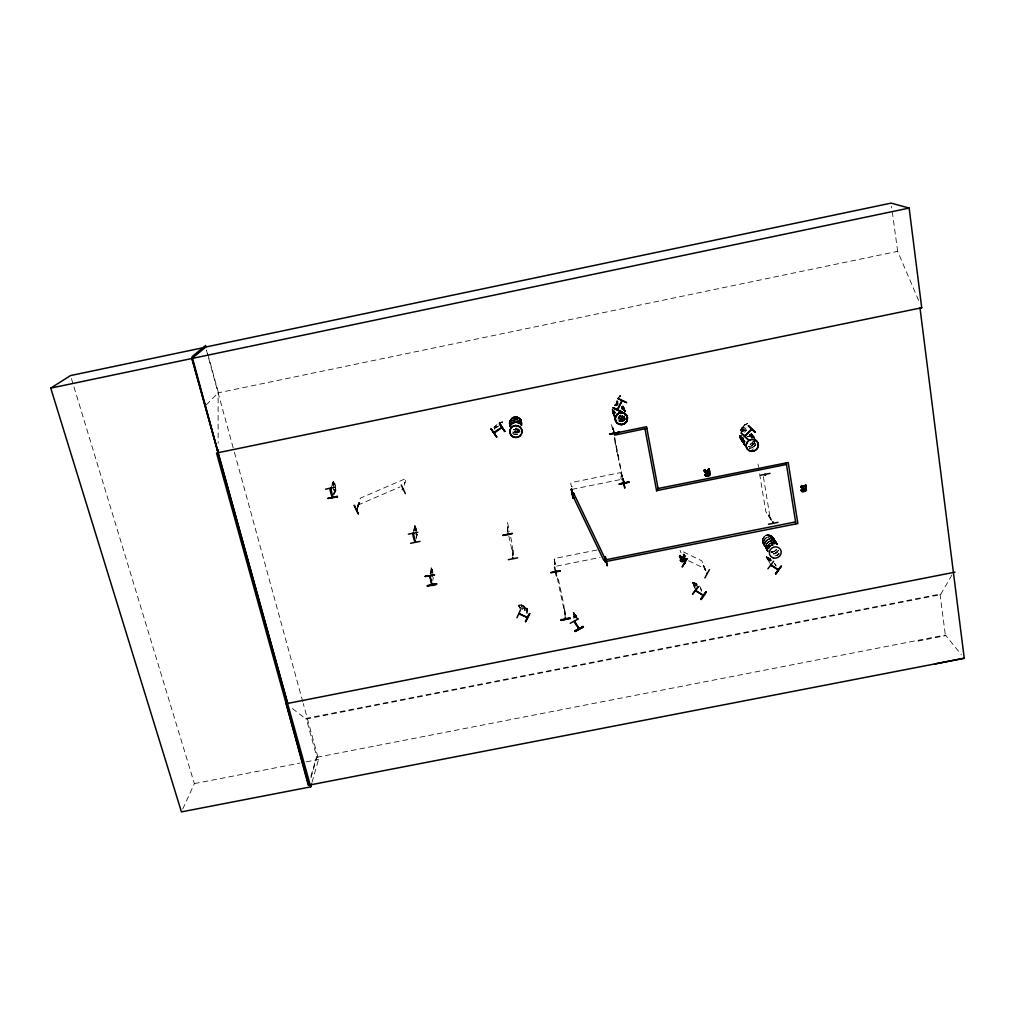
<?xml version="1.0" encoding="UTF-8"?>
<svg xmlns="http://www.w3.org/2000/svg" width="1015" height="1015" viewBox="0 0 1015 1015"><rect width="100%" height="100%" fill="white"/><g stroke="black" fill="none" stroke-linecap="round" stroke-linejoin="round"><path stroke-width="0.75" stroke-dasharray="5 3.75" d="M507.525 531.454L507.538 522.687L509.467 531.441M507.614 531.86L507.614 527.521M507.944 531.797L507.855 527.064M502.26 422.849L502.222 421.859M502.12 422.811L502.133 421.923L499.532 422.798L501.918 421.669L501.562 422.43M494.711 429.37L494.825 426.44L494.115 426.922L494.305 428.19L496.855 427.378L494.216 428.254L496.893 424.549L495.637 427.087L497.35 426.465M743.894 425.869L743.145 426.617C741.534 431.299 748.233 425.222 743.817 425.793M432.72 580.58L433.291 577.814L432.39 576.114M430.639 574.135L431.641 568.565M430.119 573.399C433.24 566.116 430.956 569.212 431.299 567.778L431.438 571.889M430.449 573.335L431.4 567.753M617.069 400.709L616.879 403.577L618.021 402.219M510.393 425.272A5.976 5.836 -1.1 0 1 515.277 416.81A5.976 5.836 -1.1 0 1 521.393 424.46C524.615 412.801 504.214 415.884 510.266 426.668M509.619 423.61C509.758 418.434 517.016 416.01 520.327 419.931M510.05 423.559L509.746 426.769A6.115 5.976 -1.1 0 1 514.542 419.626L519.16 420.464M509.632 426.693L509.936 425.082A5.989 5.862 -1.1 0 1 516.077 417.964A5.989 5.862 -1.1 0 1 521.431 425.64L519.274 423.382L516.204 422.43M510.38 423.864L510.964 423.864M510.596 423.623L509.936 425.145M510.786 423.28L511.344 423.801L510.418 423.826M519.553 421.859L519.82 421.098M519.464 421.796C521.659 420.286 518.322 423.712 520.746 421.149M416.049 537.595L416.81 533.674M416.049 539.054L417 534.474M416.759 535.666L417.102 534.474M612.616 410.91L612.959 409.362M613.123 412.433L613.466 410.872A6.153 5.976 -23.7 0 0 613.77 415.528L612.185 409.565M613.897 411.164L612.933 411.075M622.22 408.715L623.185 409.4M622.309 408.284L623.426 408.487L623.324 409.768M415.11 530.997L414.894 525.656L416.569 530.452L414.995 525.643L413.486 532.659M414.463 529.602L415.224 526.442M413.613 530.35L415.008 525.745M744.579 424.942L740.595 430.5L741.305 431.337L746.558 427.683L742.168 427.214L742.295 429.979L745.708 427.518M742.168 437.11L741.775 440.244L743.082 443.022M743.906 437.237L742.815 441.753L745.327 445.623M743.208 438.721L742.853 441.817M743.538 441.677L744.249 441.221M744.249 441.779L743.855 441.246M750.161 434.445L750.707 435.27M751.252 437.77A6.039 5.735 -31.2 0 0 751.138 433.329A6.014 5.697 -31.2 0 1 751.189 437.706L751.671 434.724M755.033 440.865L753.917 443.859M771.933 544.687C754.437 552.439 765.602 523.22 774.052 539.295M762.303 540.145L762.671 538.699M763.445 542.035L763.521 541.325M763.851 544.915L764.663 546.133L763.229 541.325M763.711 540.538L763.356 541.997L765.551 538.077L769.916 536.618M764.549 544.091L765.703 541.261L768.089 539.295M764.98 542.568L764.587 545.588M767.124 547.072L766.541 547.872M767.416 547.313L766.452 547.389M766.896 549.356L767.302 550.955L767.239 546.489M766.553 547.808L767.353 547.301M772.504 539.231L771.946 539.84M772.275 539.117L773.151 539.434L772.478 540.183M774.09 540.779L774.052 539.308L773.722 542.226L771.92 544.674M404.287 485.081L406.076 478.433L360.414 498.124L357.356 506.434M312.036 782.299L318.583 759.448L303.257 703.547M310.92 776.234L316.173 758.154M310.945 777.845L316.896 757.292L306.213 718.341L940.017 594.08L940.537 594.676L951.892 575.074M616.968 400.659L616.219 405.201L617.97 403.209M292.371 708.521L305.972 719.064L306.213 718.341M357.775 507.766L359.64 501.994L357.496 506.739M357.635 507.475L359.64 501.994M616.27 403.551L615.915 404.351M619.822 396.738L620.152 395.863L620.482 396.662M769.104 558.263L771.21 560.648M333.77 493.696L335.597 489.547L333.986 494.521M333.656 494.584L335.28 489.623L333.453 493.759M333.224 484.713L334.024 482.95L334.874 483.394L335.94 490.461L335.039 492.529M332.73 483.483L333.643 481.465L333.44 482.404C331.474 485.132 333.516 490.131 335.013 492.415M330.966 487.834L333.44 482.404M332.527 485.043L333.922 482.315M331.994 484.295L333.224 481.579M332.324 484.231L333.63 481.364M182.738 809.069L194.373 783.618L73.752 386.195M619.911 396.56L619.861 395.723L618.516 397.893M509.936 420.679L510.621 419.271M509.923 423.636L511.75 421.022M520.72 421.91L520.073 422.227M519.718 605.486L518.83 605.422L519.718 605.486L519.794 608.391M527.229 613.466L527.242 608.721L521.609 604.94L521.735 607.845L520.352 605.625L521.697 604.915L518.843 605.042L518.919 609.787M613.517 411.24L613.669 411.062A6.065 5.887 -23.7 0 0 613.885 415.566A6.077 5.9 -23.5 0 1 614.836 411.088M613.923 412.255L614.659 410.834M614.316 416.873A6.09 5.912 -23.6 0 1 614.786 410.935L613.606 413.892L612.755 412.598M614.405 413.701L615.153 412.28A6.217 6.027 -23.4 0 0 614.468 413.777A6.217 6.027 -23.4 0 1 615.166 412.268M518.881 606.412L520.847 608.048M523.486 605.993L522.611 605.498L521.761 606.856L524.514 608.087M522.256 608.302L525.897 609.127L524.451 606.145L527.064 609.089M518.919 606.323C519.934 608.34 527.14 612.794 527.343 608.746L527.534 617.577M524.577 610.32L524.489 606.133M615.839 404.287L616.232 403.513M622.335 408.309L621.802 409.286M623.248 409.426L623.324 409.273A6.077 5.9 -23.5 0 0 621.84 408.69M741.242 431.426L740.519 430.436L742.168 427.214M740.81 436.793L741.039 435.486A6.039 5.722 -31.1 0 0 744.477 442.781M744.502 441.83L743.576 441.779M753.549 440.941L751.734 443.504L748.842 444.9A6.077 5.76 -31 0 0 753.549 440.992M754.652 442.4L751.468 445.953L748.271 446.511A6.09 5.773 -30.9 0 0 754.906 440.891A6.128 5.798 -30.9 0 1 748.347 446.499M754.982 445.42L755.782 443.999L753.904 446.6L750.998 448.008M767.175 546.527L767.974 545.157M772.478 540.513C775.346 539.676 770.969 537.544 769.56 538.813M703.268 565.71L705.438 570.912M695.605 583.118L696.455 585.312M694.755 587.837L692.585 582.103M694.577 588.091L692.674 582.166M695.808 589.918L693.245 582.432L694.932 586.873M695.123 585.427L693.156 583.447M696.315 585.744L694.311 583.917L694.653 582.382M696.379 583.714L697.736 585.274M770.943 564.949L766.376 556.93L770.728 559.024M766.262 557.26L767.137 557.451L766.262 557.26L769.243 562.564M766.376 556.93L768.304 557.324L771.096 560.572M769.966 558.631L771.463 560.166M618.414 397.842L620.165 395.837M511.738 419.461L509.746 423.496L509.746 422.189M521.38 425.805A6.179 6.027 -1.1 0 0 513.07 423.141L510.659 425.145A6.179 6.027 -1.1 0 1 521.367 425.716A6.077 5.938 -1.1 0 0 520.391 424.384M511.788 423.94L510.748 425.12A6.179 6.027 -1.1 0 1 511.738 424.029M617.881 403.171L616.168 405.302M621.992 408.601L623.273 408.741M623.832 418.751L624.885 417.495M624.301 420.172L625.43 418.979M744.35 442.032L744.376 441.271M751.709 443.479L752.813 442.312A6.179 5.849 -31 0 1 748.842 444.875M753.891 446.587L754.995 445.42M763.394 537.354L764.46 536.225M767.188 547.377L768.736 548.037A5.9 5.494 -24.2 0 1 763.673 541.718L763.178 541.579M766.832 543.279L767.936 542.162M767.936 545.169L771.882 542.682L776.399 543.494L773.912 539.587A5.862 5.468 -24.2 0 0 764.65 536.478A5.862 5.468 -24.2 0 0 766.185 545.854A5.862 5.468 -24.2 0 0 774.014 539.46A5.849 5.456 -24.2 0 0 764.65 536.478A5.849 5.456 -24.2 0 0 766.185 545.842A5.849 5.456 -24.2 0 0 774.001 539.46M777.909 554.837L779.013 553.708A6.103 5.671 -23.9 0 1 776.5 555.573M618.11 401.28L617.361 401.534M206.273 404.934L218.365 392.64L206.692 350.048M496.931 424.549L494.191 427.252M741.026 429.485C739.745 430.956 742.384 428.305 742.676 431.844M746.533 423.953L747.459 423.623M768.292 557.324L768.279 558.656L770.36 560.496M494.305 427.188L495.117 426.693M501.385 422.43L502.108 421.948M496.792 427.302L499.469 425.475M511.661 418.091L512.968 417.216M511.674 421.022L514.542 419.639A6.115 5.976 -1.1 0 1 521.773 424.257L521.177 422.735M517.751 421.288L519.211 421.974L514.554 421.098L510.71 423.851M518.614 432.428L519.946 431.476L517.092 432.948L513.894 432.72M614.278 405.416L618.731 403.894M622.753 415.757L619.886 417.165L616.714 416.987M623.806 418.688L620.914 420.108L617.716 419.931A6.115 5.938 -23.6 0 0 624.821 417.508A6.077 5.9 -23.5 0 1 617.831 419.956M625.367 418.891A6.217 6.027 -23.4 0 1 618.224 421.327L621.446 421.58L624.339 420.185M750.681 435.752L749.628 435.828M751.417 445.877L752.787 445.001M763.178 541.198L764.003 541.579M763.597 541.769L763.661 541.731A5.9 5.494 -24.2 0 1 771.032 537.087A5.9 5.494 -24.2 0 1 774.851 544.243M769.269 541.287L766.782 543.19L765.741 547.605M777.921 554.85L776.577 555.7A6.014 5.583 -23.9 0 0 779 553.771M573.881 613.085L573.171 612.565L573.944 612.92M573.653 613.618L575.416 617.526L573.703 613.694M575.315 614.468L576.216 617.564M575.822 615.293L576.583 617.26M576.583 618.719L574.287 613.567L576.431 615.902L573.386 612.286L573.919 618.452M747.535 423.547L744.477 424.93L746.33 424.765M741.166 431.362L744.198 430.043M357.851 505.089L399.935 486.959M359.005 502.615L359.792 502.285M513.032 421.618L514.554 421.098M513.057 423.039L516.204 422.392M519.82 421.149L520.682 421.771M518.513 429.307L515.404 429.954L512.397 428.99M518.564 430.918L515.442 431.553L512.423 430.588A6.027 5.887 -1.1 0 0 519.807 430.043L518.513 430.893L519.82 430.017A6.115 5.976 -1.1 0 1 512.435 430.487M616.092 405.873L617.615 405.353M619.391 415.744L620.901 415.224A6.027 5.862 -24 0 1 619.378 415.681A6.014 5.849 -24 0 0 620.85 415.11M619.391 415.769L620.914 415.249A5.989 5.824 -24 0 1 619.404 415.719M621.434 421.593L622.982 421.073M744.185 432.086L745.721 431.553M750.301 436.031L751.075 435.194L750.44 434.331M496.843 427.239L494.242 428.102M768.089 539.308L769.586 538.8M769.218 541.211L770.753 540.779M774.14 551.551L771.07 552.16A5.925 5.519 -24.1 0 0 776.526 549.623M918.613 300.453L897.666 251.352L218.123 392.868L218.149 443.251M334.544 484.269L333.592 483.914M334.95 484.523L334.404 484.447M335.483 490.435L335.546 486.401L333.529 481.376M572.092 489.332L620.99 479.448M414.64 526.836L415.211 530.985M415.858 527.534L415.49 530.744M416.049 528.637L415.731 530.591M416.29 529.602L416.416 531.581M417.127 534.562L416.493 533.75M432.2 569.415L432.91 572.359M432.403 570.595L432.162 572.726M432.631 571.547L432.796 573.589M596.998 550.003L554.342 558.529L555.015 565.114M556.689 566.116L600.081 557.451M614.215 431.641L612.54 427.467L613.593 431.134M612.692 428.305L613.923 431.07M512.956 550.206L513.019 556.271M620.888 476.707C622.779 476.403 619.213 477.342 621.713 479.6M571.661 486.68C573.589 487.707 569.656 485.132 570.988 482.632L620.546 472.597L621.726 476.517M305.972 719.064L940.537 594.676M917.903 641.125L945.84 635.631M768.698 514.998L771.628 519.68M316.896 757.292L945.333 634.997L961.345 654.662M194.373 783.618L299.945 763.077M306.162 761.872L318.583 759.448M564.594 609.317L565.368 616.359M618.82 418.827L621.954 418.193L624.377 416.099A6.153 5.976 -23.7 0 1 618.833 418.802L617.247 418.535M746.291 429.992L741.825 431.502A6.014 5.697 -31.2 0 1 746.253 430.119M748.981 436.196L752.204 436.336M748.271 446.524L749.92 446.473M751.024 447.983L749.387 448.135A6.23 5.9 -30.9 0 0 755.769 443.999A6.128 5.811 -30.8 0 1 749.476 448.11M770.728 540.703L772.732 540.589M771.096 552.084A5.976 5.557 -24.1 0 0 776.5 549.546A5.963 5.557 -24.1 0 1 771.057 552.008L774.09 551.462L776.526 549.483A5.938 5.532 -24.1 0 1 771.057 551.982M524.539 610.269L527.394 610.129M693.334 582.686L692.636 582.267L697.254 583.98L700.198 586.898L701.834 591.098M692.611 582.255L694.653 582.521M771.108 538.699L772.808 539.143M772.301 540.602L776.412 542.594M766.071 545.829L767.568 546.108M769.865 536.63L772.808 537.531M516.128 419.525L517.675 419.804M513.869 429.624L515.417 429.903M513.92 434.268L517.13 434.445A6.179 6.027 -1.1 0 1 513.933 434.166L512.524 433.557M749.628 435.397L750.402 435.689L749.717 435.6M750.567 436.082L753.625 437.021M743.906 441.893L744.274 440.155A6.128 5.798 -30.9 0 0 745.213 445.889M432.314 569.478L431.946 572.929M897.666 251.352L891.525 206.21M526.531 608.289L526.76 617.234M765.805 547.136L768.736 548.024A5.989 5.583 -24.2 0 1 763.521 541.591A5.989 5.583 -24.2 0 1 770.981 536.884A5.989 5.583 -24.2 0 1 774.864 544.154L775.219 541.185M512.435 432.035L513.894 432.783M774.052 539.612L772.225 538.978A6.027 5.608 -24.1 0 0 765.158 542.15A6.027 5.608 -24.1 0 0 766.985 549.128M775.257 541.604L772.072 540.386M774.914 542.847L777.553 544.484M517.764 422.709L519.198 423.395A6.077 5.938 -1.1 0 0 510.773 425.107M621.269 407.028L622.766 407.7L621.332 407.002A6.153 5.976 -23.7 0 1 625.291 411.506L622.918 405.886M623.299 409.121L621.852 408.436L625.392 411.481A6.115 5.938 -23.6 0 0 621.827 408.588A6.09 5.912 -23.6 0 1 625.253 411.506M743.754 442.134L744.35 444.811M752.508 435.486L749.527 434.509L753.739 436.577M620.305 395.787L620.622 396.624M688.525 560.724L705.108 568.768M692.458 582.521L693.144 582.953M519.046 418.929L521.228 421.225M519.096 420.476L521.291 422.786M764.663 546.159L765.932 547.161M766.046 548.316L767.162 549.255A5.925 5.519 -24.1 0 1 765.373 542.403A5.925 5.519 -24.1 0 1 772.275 539.155A5.925 5.519 -24.1 0 1 776.462 544.915L776.424 543.393L776.5 544.763A6.027 5.608 -24.1 0 0 772.225 538.952A6.027 5.608 -24.1 0 0 765.221 542.251A6.027 5.608 -24.1 0 0 767.048 549.242L764.638 545.436M766.959 550.181L768.101 551.145M768.152 551.234L766.147 548.937M624.682 411.456A6.027 5.849 -23.9 0 0 622.094 406.203L623.413 407.218M622.119 406.203L624.288 408.525M622.664 407.7L624.859 410.035L624.872 411.595A6.115 5.925 -23.4 0 0 623.692 410.504A6.217 6.027 -23.4 0 1 624.974 411.544A6.217 6.027 -23.4 0 0 623.806 410.593M773.773 538.47L772.669 537.531L775.181 541.338M623.705 410.504L624.897 411.519A6.128 5.95 -23.8 0 0 622.208 406.279M740.379 437.262L741.115 440.079L743.285 442.4M741.965 441.373L744.642 443.048A6.052 5.735 -31.1 0 1 741.216 435.714M751.278 434.001L753.917 437.808A6.179 5.849 -31 0 0 751.455 434.103M753.473 437.021L754.817 438.061M767.137 558.098L770.322 561.079M693.08 583.409L696.163 586.302M752.419 434.991L751.43 433.646A6.052 5.735 -31.1 0 1 752.724 437.858L752.724 436.184L752.787 437.744M752.597 435.27L754.614 438.023A6.128 5.798 -30.9 0 0 747.433 436.704A6.23 5.9 -30.9 0 1 754.805 438.15M519.464 422.278L521.888 425.729M741.039 439.774L741.978 441.132M742.155 441.424L743.107 442.781M623.832 408.702L624.339 410.225L624.288 408.664M775.206 540.614L776.018 541.845M776.361 542.505L777.224 543.824M742.257 441.728L744.261 444.05A6.179 5.849 -31 0 1 742.193 437.224M753.688 436.513L754.576 437.871M751.443 433.418L752.699 436.323M749.438 435.752L749.273 435.08M334.113 489.623L335.47 491.539L334.214 489.522L335.61 491.425L335.191 487.327M333.186 482.328L334.544 484.345L333.212 482.43L333.44 486.515M768.368 515.062L771.755 520.492M771.425 520.555L765.805 511.547L758.751 468.651M523.524 605.904L524.501 607.49M773.481 537.925L774.547 539.637M774.75 539.993L775.803 541.718M776.006 542.073L777.16 544.04A5.925 5.519 -24.1 0 0 768.736 541.959A5.925 5.519 -24.1 0 0 767.226 550.308M333.96 489.344L334.747 490.664M774.597 563.185L776.132 565.863M762.861 542.949L763.864 544.674M764.054 545.042L765.069 546.78M765.259 547.136L767.327 550.726A5.976 5.557 -24 0 1 777.338 544.408M774.407 563.439L775.929 566.116M766.515 556.918L769.383 561.422M415.922 533.903L416.861 535.654M415.922 533.979L416.886 535.755M576.317 615.94L578.03 619.759M705.971 570.823L701.784 560.838L680.05 550.27L681.027 552.858M703.42 565.431L705.806 571.102M700.54 588.548L701.644 591.352M623.641 407.231L624.124 408.461M624.771 410.238L625.24 411.443A6.052 5.887 -23.7 0 0 621.243 407.028M510.266 425.234L509.733 423.762L509.771 425.069M521.114 421.174L521.761 422.709M612.375 411.075L614.227 415.313A6.027 5.862 -23.8 0 1 612.806 411.062M613.365 414.044L614.265 416.721M613.885 431.718L611.436 423.991L612.857 431.299M765.716 547.529L766.198 549.026M763.432 543.33L763.864 544.712M743.932 443.187L744.388 444.646M741.838 440.117L742.282 441.55M740.709 438.467L741.128 440.079M739.694 437.135L739.643 435.6A6.039 5.735 -31.2 0 0 745.086 441.766A6.014 5.697 -31.2 0 1 739.757 435.587L740.95 439.888L745.048 441.855A6.014 5.697 -31.2 0 1 739.846 435.727M771.768 540.132L772.225 538.978A6.027 5.608 -24.1 0 1 776.424 544.687M751.227 433.253L751.646 434.712M615.115 442.971L616.993 449.036M753.447 436.336L753.866 437.947M616.727 451.294L618.63 457.486M71.443 378.608L73.283 384.672M622.373 477.558L613.986 437.135M206.451 350.251L233.983 450.749M234.402 452.271L302.838 702.025M333.554 481.516L333.263 485.221M414.919 525.795L415.11 526.595L414.602 525.859M431.337 567.905L431.515 568.692L431.007 567.969M510.748 537.265L512.677 546.019L512.702 556.334M507.538 530.033L508.515 534.474M508.832 535.958L512.753 553.721M555.154 563.845L554.19 559.278L554.71 564.543M558.377 579.07L563.858 604.965L565.203 617.209M557.273 578.004L564.809 613.567M555.142 564.771L554.659 564.048L554.824 564.835M614.697 437.173L622.474 477.342M612.87 427.404L613.022 428.241M763.381 476.682L770.271 518.703M757.989 464.058L758.497 467.116M940.017 594.08L945.333 634.997M573.881 612.806L574.439 617.501M573.475 612.248L574.198 618.287M431.197 569.034L431.692 573.234M564.746 610.091L565.533 617.145M333.669 483.749L333.884 486.375M521.672 421.314L521.888 424.283M613.606 413.828L613.694 415.478A6.115 5.938 -23.6 0 1 614.786 410.986M613.212 414.006L613.555 410.821A6.052 5.887 -23.7 0 0 613.809 415.313M612.705 412.483L612.705 410.809A6.027 5.849 -23.9 0 0 614.151 415.046M624.707 410.161L624.771 411.697A6.027 5.862 -23.8 0 0 622.182 406.444M521.659 422.824L521.748 424.143M521.735 424.397L521.786 425.057M743.906 441.665L743.944 443.2M513.044 550.599L513.095 555.154M509.758 425.336L509.771 426.617A6.039 5.9 -1.1 0 1 521.735 425.78M509.898 426.871A6.027 5.887 -1.1 0 1 514.554 419.893A6.027 5.887 -1.1 0 1 521.685 424.448M519.845 431.388A6.039 5.9 -1.1 0 1 512.524 431.921A6.027 5.887 -1.1 0 0 519.832 431.286M510.393 425.133A5.963 5.836 -1.1 0 1 512.144 417.825A5.963 5.836 -1.1 0 1 519.807 418.243A5.963 5.836 -1.1 0 1 520.708 425.691A5.95 5.824 -1.1 0 0 519.794 418.256A5.95 5.824 -1.1 0 0 512.144 417.837A5.95 5.824 -1.1 0 0 510.405 425.133A5.95 5.811 -1.1 0 1 515.277 416.835A5.95 5.811 -1.1 0 1 521.367 424.448M515.379 428.33A5.963 5.836 -1.1 0 0 516.94 428.203A5.95 5.824 -1.1 0 1 515.379 428.317A5.95 5.811 -1.1 0 0 516.94 428.317M510.317 426.592A6.09 5.95 -1.1 0 1 515.29 417.964A6.09 5.95 -1.1 0 1 521.532 425.767M518.487 429.218A6.09 5.95 -1.1 0 1 512.423 428.888M519.794 429.776A6.027 5.887 -1.1 0 1 512.486 430.309M518.449 429.041A5.989 5.862 -1.1 0 1 512.474 428.711M510.773 425.374A6.077 5.938 -1.1 0 1 519.198 423.648M517.092 434.154A6.077 5.938 -1.1 0 1 512.537 433.316M624.225 410.2A6.014 5.849 -24 0 0 622.804 405.949A6.027 5.862 -24 0 1 624.263 410.25A5.989 5.824 -24 0 0 622.829 406.089M612.286 409.553A6.014 5.849 -24 0 0 613.72 413.79A6.027 5.862 -24 0 1 612.299 409.603A5.989 5.824 -24 0 0 613.783 413.904M617.158 404.122A6.014 5.849 -24 0 0 614.354 405.493A6.027 5.862 -24 0 1 617.171 404.16M624.783 417.431A6.09 5.912 -23.6 0 1 617.767 419.829M614.418 405.632A5.989 5.824 -24 0 1 617.209 404.262M624.301 416.137A6.065 5.887 -23.7 0 1 617.323 418.523M621.332 407.281A6.065 5.887 -23.7 0 1 625.265 411.684A6.077 5.9 -23.5 0 0 624.428 410.377M621.332 407.104A6.153 5.976 -23.7 0 1 625.329 411.582M624.327 416.023A6.153 5.976 -23.7 0 1 618.795 418.726M613.745 415.452A6.153 5.976 -23.7 0 1 613.491 410.859M624.212 415.884A6.052 5.887 -23.7 0 1 617.234 418.256M622.69 415.769A6.027 5.862 -23.8 0 1 618.338 417.254A6.128 5.95 -23.8 0 0 622.728 415.744M614.138 415.287A6.128 5.95 -23.8 0 1 613.009 409.426M622.601 415.503A6.027 5.849 -23.9 0 1 618.236 417M619.822 421.707A6.217 6.027 -23.4 0 0 625.405 418.979A6.115 5.938 -23.4 0 1 619.873 421.707M625.265 418.751A6.115 5.925 -23.4 0 1 619.772 421.441M614.595 413.892A6.115 5.938 -23.4 0 1 615.306 412.496M766.972 548.925A5.925 5.519 -24.1 0 1 765.17 542.061A5.925 5.519 -24.1 0 1 772.06 538.813A5.925 5.519 -24.1 0 1 776.247 544.56M768.571 547.707A5.9 5.494 -24.2 0 1 763.483 541.376A5.9 5.494 -24.2 0 1 770.829 536.745A5.9 5.494 -24.2 0 1 774.635 543.888M768.66 548.925A6.014 5.583 -23.9 0 1 770.486 546.476M771.806 545.639A6.014 5.583 -23.9 0 1 773.303 545.144M767.124 550.231A5.976 5.557 -24.1 0 1 768.66 541.807A5.976 5.557 -24.1 0 1 777.135 543.913M767.378 551.005A6.077 5.646 -24 0 1 777.553 544.586M778.784 553.416A6.001 5.583 -23.9 0 1 774.902 555.852M768.457 548.569A6.001 5.583 -23.9 0 1 770.271 546.108M778.454 550.282A5.976 5.57 -24 0 1 772.314 554.152M767.53 551.082A5.976 5.57 -24 0 1 777.553 544.776M777.503 551.247A5.976 5.557 -24 0 1 772.098 553.797M745.403 445.458A6.09 5.773 -30.9 0 1 743.31 438.734M754.411 437.922A6.09 5.773 -30.9 0 0 749.539 434.712A6.128 5.798 -30.9 0 1 754.488 437.96M751.163 433.43A6.014 5.697 -31.2 0 1 751.29 437.846M742.003 431.73A6.014 5.697 -31.2 0 1 746.355 430.259M741.927 431.629A6.039 5.735 -31.2 0 1 746.304 430.144M751.468 434.268A6.077 5.76 -31 0 1 753.866 437.973M742.346 437.351A6.077 5.76 -31 0 0 744.439 444.062L743.272 443.06L744.363 444.608A6.09 5.773 -30.9 0 1 743.411 438.886M751.227 433.38A6.039 5.722 -31.1 0 1 752.534 437.579M755.008 441.03A6.09 5.773 -30.9 0 1 748.41 446.549M749.641 434.851A6.09 5.773 -30.9 0 1 754.513 438.061M744.274 444.545A6.128 5.798 -30.9 0 1 743.323 438.784M745.264 446.131A6.23 5.9 -30.9 0 1 744.287 440.282M744.579 444.9A6.128 5.811 -30.8 0 1 744.452 440.396M749.146 436.463A6.128 5.811 -30.8 0 1 753.65 437.3M755.553 443.796A6.128 5.798 -30.9 0 1 749.286 447.831M753.561 448.909A6.153 5.824 -30.8 0 1 752.039 449.417M615.217 412.255L614.494 413.663A6.115 5.925 -23.4 0 1 615.217 412.23M769.218 547.301L768.418 548.671A6.103 5.671 -23.9 0 1 770.284 546.172L769.18 547.301M778.492 550.181L775.295 553.518L772.212 554.139A6.077 5.646 -24 0 0 778.467 550.193M404.998 482.442L404.351 483.077L404.998 482.442M773.151 544.801L771.628 545.309A6.001 5.583 -23.9 0 1 773.087 544.789M622.17 475.401L621.992 476.276L622.17 475.401M555.662 563.135L554.888 563.604L555.662 563.135M516.965 428.381L515.379 428.495A5.976 5.836 -1.1 0 0 516.94 428.343M521.723 425.691A6.027 5.887 -1.1 0 0 509.809 426.579A6.027 5.887 -1.1 0 1 515.328 419.525A6.027 5.887 -1.1 0 1 521.799 425.716M513.933 434.255A6.179 6.027 -1.1 0 0 517.117 434.42A6.077 5.938 -1.1 0 1 513.971 434.255M767.987 542.213A5.963 5.557 -24.1 0 0 768.215 551.107A5.938 5.532 -24.1 0 1 768 542.213A5.963 5.557 -24.1 0 1 777.084 543.85A5.938 5.532 -24.1 0 0 768 542.213M766.109 545.778A5.9 5.494 -24.2 0 0 773.988 539.358A5.9 5.494 -24.2 0 0 764.561 536.351A5.9 5.494 -24.2 0 0 766.109 545.778"/><path stroke-width="1.5" d="M507.843 534.512L507.513 534.296M507.843 534.233L507.969 534.588M621.84 400.773L617.348 409.299M504.848 431.438L499.304 423.471M502.958 535.476L512.41 533.446L502.907 535.222M502.095 427.467L501.321 428.241L501.106 427.594M565.33 618.858L565.19 617.831M565.748 618.846L565.52 617.78M501.676 427.214L501.385 428M493.899 432.428L501.816 427.239M502.006 427.518L494.064 433.151L494.736 432.669M679.581 556.093L679.669 556.943M337.5 496.931L327.896 498.378L337.424 496.31M624.365 482.861L624.111 481.782M327.934 498.441L337.411 496.563M496.614 436.957L491.057 428.901L496.665 436.831M704.308 471.061L704.359 469.945L705.057 470.211M494.457 432.06L493.861 432.745M765.082 474.36L765.576 475.325M772.758 522.078L773.405 523.194L773.087 522.014M513.209 558.453L512.626 558.199M684.821 556.03L684.541 556.93A1.586 1.484 -17.8 0 1 683.806 557.476L682.702 557.514M696.112 590.996L695.44 590.514M703.179 595.259L695.795 590.54L696.227 591.301M684.909 562.868L684.821 562.538M680.202 555.903L680.748 557.463L681.699 556.575M427.391 586.239C439.394 580.923 440.307 585.972 427.302 585.592M771.286 565.698L771.438 564.987M434.483 574.959L425.044 576.457L434.458 574.921M431.705 584.767L429.7 575.721M430.119 576.127L432.073 584.716M704.321 470.694L704.359 469.945M680.316 560.217L681.09 559.087L683.818 558.428M679.644 556.258L680.469 555.548L679.682 555.484M704.981 474.804L706.668 473.104L709.764 473.231M710.246 474.36L707.848 476.073M621.916 411.811L613.111 407.599L621.738 412.331M801.228 490.194L802.903 488.494L806.011 488.621M417.812 532.266L408.398 534.169M806.443 489.738L806.316 490.537M415.236 540.995L415.503 541.718M414.907 541.058C416.01 545.969 411.227 532.152 413.574 533.712M413.562 534.118L413.333 532.913M410.606 543.279L420.007 541.388M682.575 557.59L682.067 556.854L680.519 557.958M682.029 556.867L681.128 558.123L679.784 557.324M405.378 493.645L401.293 485.03M403.107 488.938L402.498 489.192M684.199 556.157L682.549 556.791M356.595 509.479L357.001 508.794M622.144 400.925L617.653 409.667M403.31 489.573L402.435 489.446M205.614 347.206L70.53 375.575L50.75 388.123L181.444 811.886L310.73 786.866L311.605 783.821M555.421 571.737L556.042 572.752M705.565 474.462L705.793 475.489M680.887 560.229L683.932 558.872L684.922 560.115M680.304 555.611L680.24 556.778M704.968 470.503L705.082 469.805M572.676 493.544L573.741 493.341L572.739 493.861M555.535 571.382L556.563 571.585M604.8 561.549L604.915 561.13M751.493 429.066L750.948 430.068L751.265 428.926M358.244 513.882L354.184 505.216L358.333 513.755M357.28 509.137L357.128 508.845M356.392 509.517L357.178 509.403M356.392 509.048L357.128 509.073M574.959 621.485C572.46 621.015 579.134 628.463 578.88 628.501M578.512 628.247L578.753 628.463M612.933 408.119L621.967 411.912M332.616 496.183L332.857 497.312M330.56 487.949L332.907 496.931M332.286 496.246C333.389 500.763 328.238 487.352 330.827 488.761M335.09 487.124L325.536 489.205M705.044 474.462L709.041 472.977M685.43 560.077L684.351 561.244L681.534 561.511M520.568 609.711L516.94 617.792M518.919 613.783L527.521 617.539M527.47 617.133C527.749 619.239 525.542 616.207 527.622 617.615M529.589 613.555L525.516 621.776L529.716 613.77M529.64 613.593L525.529 621.599M617.869 398.476L626.724 402.676L617.894 398.451M801.355 489.395L801.254 490.575M806.367 490.08L803.398 491.539M686.965 558.783L682.181 566.954L686.939 558.783M572.777 493.531L573.703 493.683L572.866 493.455M709.396 569.669L704.867 577.916M622.88 483.394L622.88 483.039M684.148 556.347L682.689 556.892M744.731 435.993L751.417 429.142M751.62 429.472L744.756 436.336L745.023 435.169M704.841 472.254L706.529 472.394L708.813 469.729M708.508 469.006L709.295 468.993L705.844 471.759M698.257 586.822L692.522 594.232L698.257 586.708M695.516 590.565L695.846 590.273M700.845 599.294C707.379 588.548 708.686 589.588 701.213 599.535L700.718 599.091L706.275 591.745M708.254 470.313L707.29 471.594M680.951 560.014L684.313 559.062M708.001 469.742L706.592 471.391M801.875 489.991L804.997 488.989M767.898 568.806L773.62 561.257M775.46 573.653L781.22 566.154L775.6 573.843M781.233 566.167L775.955 574.084M805.796 489.953L802.091 490.854M747.89 439.381L741.039 432.834L748.017 439.47M623.819 482.163L623.857 482.62M554.571 567.081L556.486 575.974M706.757 573.5L706.681 573.234M748.169 425.907L755.046 432.441M745.213 435.498L744.312 435.879M681.496 557.045L680.684 557.298M205.728 345.468L192.114 356.62L218.149 452.703L218.149 449.556M614.912 434.23L614.811 433.367M748.524 425.526L755.414 432.047M705.768 474.411L706.618 473.98M684.719 560.14L681.839 561.092L680.824 560.064M805.656 490.144L802.345 490.917M684.782 561.041L685.468 559.379M801.698 489.268L803.017 488.646M805.961 490.664L805.187 491.108M356.316 509.365L357.039 509.111M519.832 614.557L519.87 613.758M512.689 558.161L512.715 557.844M706.897 471.975L705.336 472.457M578.436 618.846L570.24 623.286M583.27 626.636L575.01 630.911L583.194 626.382L575.036 631.102L583.473 626.966L575.289 631.495M684.516 560.293L681.04 560.711M605.397 559.176L603.747 560.191L572.194 494.546L573.526 493.277M800.835 487.34C801.241 484.333 801.952 487.352 805.314 485.792L805.58 484.663L806.062 487.175L805.301 486.274L800.721 487.187L805.301 486.274M573.615 493.747L573.475 493.024M604.889 561.536L605.904 561.663L605.562 561.003M708.635 475.185C710.843 475.033 708.977 472.66 707.43 473.624M623.718 483.66L623.806 482.632M706.313 471.772L705.463 471.772M684.288 561.079L683.146 561.409M605.727 561.79L604.75 561.346M573.577 498.149L571.305 489.192L573.526 498.289M573.094 498.378L571.305 489.192M571.75 488.976L573.615 498.289M708.711 475.325L705.907 475.477M706.542 473.84L707.506 473.751M804.768 491.438L802.383 491.552M50.75 388.123L909.148 208.062L921.709 307.748L216.538 453.033L308.814 785.179L964.25 658.24L920.009 308.027L921.696 307.672M646.847 428.368L614.659 435.13L614.303 433.303L646.58 426.731L658.405 490.308M704.423 470.085L705.159 469.945M709.815 472.013L709.168 471.988L709.815 472.013L709.219 468.867M606.488 561.447L797.866 523.537L788.211 462.497L658.063 488.52M656.54 490.676L786.473 464.477M425.031 576.444L434.483 575.061M427.302 585.82L436.628 583.752M606.145 559.722L795.582 521.913M684.237 554.444L683.539 554.583L684.63 555.154M609.685 434.065L619.391 432.263L609.66 433.989M508.325 559.684L517.726 557.831M623.007 478.75L624.758 487.822M619.353 483.812C649.029 478.458 599.116 488.355 628.945 481.96M760.425 475.261L770.068 473.383M955.014 572.143L286.179 703.725L308.294 785.28M935.12 663.937L964.25 658.24M768.469 524.26L777.998 522.37M605.003 557.045L607.262 565.85L605.511 556.93M550.828 572.435L560.217 570.62M550.904 572.803L560.305 571.09M560.914 619.734L570.202 617.945L561.029 620.381M570.316 618.566L561.029 620.343M803.55 488.342L806.265 488.849M707.81 475.553L705.717 475.35M623.096 478.712L624.732 487.974M706.681 476.213L709.523 475.667L710.221 473.98M707.303 476.314L704.943 475.045M682.6 561.663L681.141 561.422M555.738 571.699L555.51 571.077L555.484 572.549M708.318 473.472L709.751 474.487M574.528 621.155L579.21 628.666M802.954 491.729L801.977 491.463M684.224 558.288L685.252 558.91M706.275 476.327L705.044 475.413M805.2 488.862L805.973 489.877M805.567 489.078L802.129 489.484L802.015 490.879M909.148 208.062L891.119 203.114L205.855 347.003L191.873 358.536L310.73 786.866M555.776 571.965L555.687 570.95M684.998 558.694L681.446 558.719L680.342 560.584M709.371 472.927L710.018 473.447M413.295 533.281L415.414 542.099M330.471 488.291L330.763 489.154M682.511 557.425L683.869 557.641A1.586 1.484 -17.8 0 0 684.605 557.095L684.782 555.674M764.942 474.969L764.841 474.322M695.63 590.882L703.04 595.285M802.205 490.994L801.698 490.055M778.429 569.834L770.69 564.606M680.342 558.034L679.568 556.448M623.844 483.203L623.553 482.899M801.774 491.45L801.14 490.423M683.539 554.634L683.996 555.281M805.314 485.792L801.799 486.337L801.66 485.449M786.181 462.675L795.861 523.677M491.082 428.901L496.678 436.945M777.921 569.872L770.499 564.873M771.413 565.025L771.514 565.723M573.906 493.759L605.447 559.43M614.494 434.103L614.316 433.024M644.969 428.761L656.616 490.892M684.681 562.576L685.1 563.388M685.353 559.024L685.556 559.912M192 358.435L287.714 703.42M704.423 471.721L704.232 470.922M512.677 558.187L512.626 557.907M606.196 559.976L606.539 561.701M609.711 434.166L619.391 432.263M708.736 469.59L709.231 472.127M572.815 493.163L572.955 493.924L572.638 493.29M805.58 484.663L805.948 487.035M527.267 617.539L519.058 613.504M499.646 423.255L504.785 431.515L499.634 423.255M512.575 436.513A6.115 5.976 -1.1 0 0 522.04 431.844A6.115 5.976 -1.1 0 0 513.184 426.173A6.115 5.976 -1.1 0 0 512.575 436.513A6.103 5.963 -1.1 0 0 522.027 431.844A6.103 5.963 -1.1 0 0 513.184 426.186A6.103 5.963 -1.1 0 0 512.575 436.501M619.302 424.346A6.166 5.989 -23.2 0 0 627.397 417.406A6.166 5.989 -23.2 0 0 617.361 414.145A6.153 5.976 -23.2 0 0 619.277 424.245A6.153 5.976 -23.2 0 0 627.346 417.317A6.153 5.976 -23.2 0 0 617.348 414.069A6.141 5.963 -23.2 0 0 619.277 424.232A6.141 5.963 -23.2 0 0 627.333 417.317A6.141 5.963 -23.2 0 0 617.348 414.069A6.166 5.989 -23.2 0 0 619.302 424.346M773.113 557.882A6.027 5.595 -23.9 0 0 781.169 551.335A6.027 5.595 -23.9 0 0 771.552 548.278A6.027 5.595 -23.9 0 0 773.113 557.882M751.646 451.269A6.192 5.849 -30.7 0 0 757.862 442.654A6.192 5.849 -30.7 0 0 747.344 442.083A6.192 5.849 -30.7 0 0 751.646 451.269A6.179 5.836 -30.7 0 0 757.786 442.565A6.179 5.836 -30.7 0 0 747.294 441.994A6.179 5.836 -30.7 0 0 751.582 451.155"/></g></svg>
